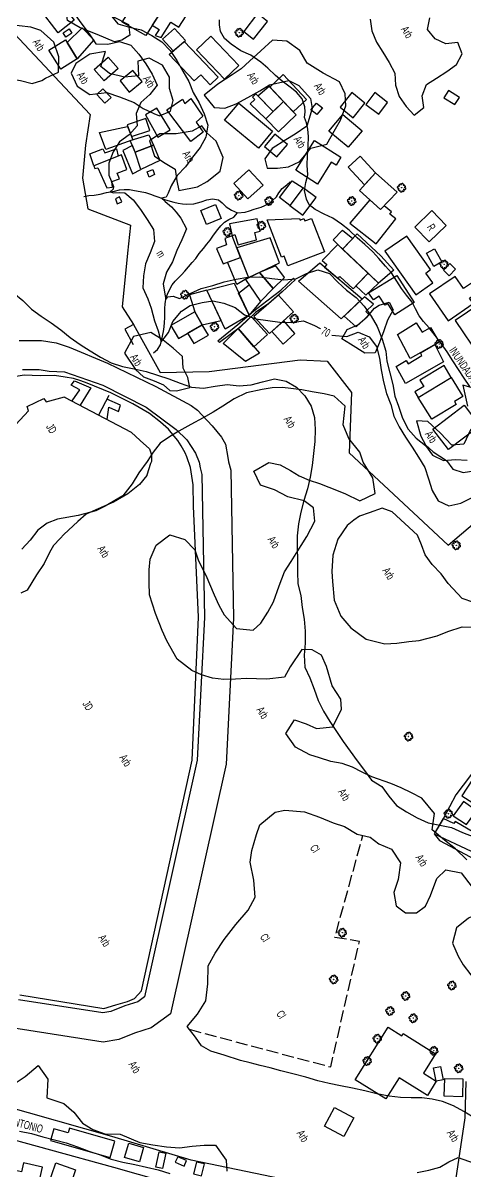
# Model space of a CAD drawing. Header units: millimetres. Extents: x 438774 to 440085, y 7202522 to 7203572.
# Drawn here: x 439616.7 to 439727, y 7202898.5 to 7203185.4 of the extents above; entities that cross this region are included whole.
import ezdxf

# ---------------------------------------------------------------- set-up
doc = ezdxf.new("R2010")
doc.units = ezdxf.units.MM
doc.linetypes.add('00', pattern=[10, 0, -10])
doc.linetypes.add('15', pattern=[4, 3, -1])
for name, color, linetype in [('0401', 4, 'Continuous'), ('0421', 104, 'Continuous'), ('0505', 1, 'Continuous'), ('0506', 1, 'Continuous'), ('0611', 30, 'Continuous'), ('0625', 7, 'Continuous'), ('0626', 7, 'Continuous'), ('0707', 7, 'Continuous'), ('0801', 10, 'Continuous'), ('0803', 160, 'Continuous'), ('0869', 7, 'Continuous'), ('0870', 7, 'Continuous'), ('1001', 3, 'Continuous'), ('1002', 3, 'Continuous'), ('1005', 3, 'Continuous'), ('1006', 3, 'Continuous'), ('1007', 3, 'Continuous')]:
    doc.layers.add(name, color=color, linetype=linetype)
doc.styles.add('02', font='swissc.ttf')
doc.styles.get("Standard").update_dxf_attribs({"font": 'Arial.ttf'})
doc.linetypes.add('03', pattern='A,5,0,["I",Standard,S=2,R=0,X=0,Y=-1],0.1', length=5.1)

# ---------------------------------------------------------------- blocks, each defined once
blk = doc.blocks.new('09')
for p, q in [((-0.04, 0.01), (0.04, 0.01)), ((-0.02, 0.03), (0.02, 0.03)), ((0, 0.05), (0, 0.05)), ((-0.04, -0.01), (0.04, -0.01)), ((-0.02, -0.03), (0.02, -0.03))]:
    blk.add_line(p, q)
for points in [[(-0.61, 0.39), (-0.76, 0.34), (-0.88, 0.27), (-0.97, 0.13), (-1, 0), (-0.96, -0.15), (-0.88, -0.26), (-0.83, -0.31), (-0.73, -0.36), (-0.58, -0.38)], [(-0.12, 0.67), (-0.2, 0.77), (-0.32, 0.84), (-0.46, 0.87), (-0.62, 0.83), (-0.74, 0.77), (-0.81, 0.63), (-0.83, 0.49), (-0.83, 0.42), (-0.79, 0.32), (-0.69, 0.22), (-0.62, 0.16)], [(-0.41, 0.6), (-0.39, 0.72), (-0.35, 0.82), (-0.3, 0.88), (-0.18, 0.96), (-0.03, 1), (0.1, 0.96), (0.24, 0.87), (0.31, 0.75), (0.36, 0.62), (0.37, 0.55)], [(0.11, 0.66), (0.19, 0.71), (0.31, 0.78), (0.42, 0.81), (0.49, 0.81), (0.63, 0.78), (0.76, 0.7), (0.82, 0.58), (0.84, 0.41), (0.81, 0.28), (0.75, 0.16), (0.69, 0.06)], [(0.67, -0.42), (0.8, -0.38), (0.91, -0.29), (0.99, -0.14), (1.01, -0.01), (0.95, 0.14), (0.86, 0.24), (0.8, 0.29), (0.7, 0.32), (0.56, 0.34)], [(-0.14, -0.69), (-0.19, -0.75), (-0.3, -0.83), (-0.4, -0.87), (-0.48, -0.87), (-0.61, -0.83), (-0.74, -0.75), (-0.8, -0.63), (-0.83, -0.47), (-0.79, -0.33), (-0.7, -0.18), (-0.64, -0.12)], [(-0.38, -0.63), (-0.34, -0.76), (-0.26, -0.88), (-0.13, -0.97), (0.01, -1.01), (0.15, -0.97), (0.27, -0.88), (0.32, -0.83), (0.36, -0.73), (0.38, -0.57)], [(0.15, -0.7), (0.32, -0.83), (0.46, -0.87), (0.62, -0.85), (0.74, -0.79), (0.83, -0.66), (0.86, -0.52), (0.86, -0.45), (0.83, -0.34), (0.74, -0.24), (0.67, -0.18)]]:
    blk.add_lwpolyline(points)
blk.add_lwpolyline([(0, -0.05), (-0.05, 0), (0, 0.05), (0.05, 0)], close=True)

msp = doc.modelspace()

# ---------------------------------------------------------------- linework, layer by layer
at = {"layer": '0401', "linetype": 'Continuous', "flags": 128}
for points in [[(439631.89, 7203141.99), (439633.12, 7203142.29), (439634.43, 7203142.37), (439635.95, 7203142.6), (439637.51, 7203142.98), (439638.5, 7203143.18), (439639.55, 7203143.38), (439640.79, 7203143.65), (439641.98, 7203143.8), (439643.25, 7203143.76), (439644.55, 7203143.51), (439645.92, 7203143.23), (439647.29, 7203143.01), (439648.5, 7203142.59), (439649.6, 7203142.16), (439650.58, 7203141.85), (439652.29, 7203141.15), (439654.33, 7203140.58), (439655.45, 7203140.34), (439656.47, 7203140.2), (439657.49, 7203140.12), (439659.35, 7203140.18), (439661.13, 7203140.68), (439662.59, 7203141.2), (439664.01, 7203141.42), (439665.52, 7203141.15), (439666.38, 7203140.47), (439667.38, 7203139.42), (439668.71, 7203138.59), (439670.24, 7203137.96), (439672.14, 7203138.08), (439673.26, 7203138.47), (439674.35, 7203138.81), (439676.17, 7203139.34), (439678.01, 7203140.18), (439678.91, 7203140.9), (439679.96, 7203141.97), (439680.53, 7203142.91), (439681.42, 7203144.02), (439682.51, 7203144.93), (439683.36, 7203145.69)], [(439649.29, 7203102.93), (439650.24, 7203103.75), (439651.01, 7203104.97), (439651.36, 7203106.34), (439651.77, 7203108.32), (439651.96, 7203109.43), (439652.02, 7203110.55), (439652.09, 7203111.68), (439652.09, 7203112.91), (439652.07, 7203114.05), (439652.16, 7203115.16), (439652.45, 7203116.89), (439653.06, 7203118.35), (439653.94, 7203119.97), (439654.69, 7203120.85), (439655.47, 7203121.72), (439656.23, 7203122.47), (439657.08, 7203123.36), (439657.96, 7203124.44), (439658.94, 7203125.51), (439659.84, 7203126.54), (439660.66, 7203127.74), (439661.73, 7203129.06), (439662.58, 7203130.13), (439663.42, 7203131.13), (439664.27, 7203132.38), (439665.29, 7203133.73), (439666.04, 7203134.69), (439666.99, 7203135.57), (439668.07, 7203136.29), (439669.3, 7203136.89), (439670.24, 7203137.96)]]:
    msp.add_lwpolyline(points, dxfattribs=at)
at = {"layer": '0421', "linetype": 'Continuous', "flags": 128}
msp.add_lwpolyline([(439728.22, 7203094.5), (439726.85, 7203096.6), (439725.4, 7203098.77), (439723.97, 7203100.98), (439722.57, 7203103.18), (439721.07, 7203105.3), (439719.59, 7203107.28), (439718.08, 7203109.17), (439716.66, 7203110.77), (439715.56, 7203112.21), (439714.65, 7203113.96), (439713.84, 7203115.58), (439712.44, 7203117.33), (439711.17, 7203119.06), (439710.04, 7203120.87), (439708.64, 7203122.9), (439707.2, 7203124.63), (439705.53, 7203126.53), (439703.98, 7203128.21), (439701.98, 7203129.99), (439700.09, 7203131.67), (439698.1, 7203133.63), (439696.2, 7203135.13), (439694.06, 7203136.62), (439691.83, 7203137.6), (439689.64, 7203138.74), (439688.11, 7203139.92), (439687.44, 7203141.34), (439686.99, 7203143.49), (439687.3, 7203145.51), (439687.79, 7203147.39), (439687.6, 7203149.82), (439687.71, 7203152.16), (439687.87, 7203154.54), (439687.97, 7203156.97), (439687.78, 7203158.83), (439687.46, 7203160.39), (439686.99, 7203161.76), (439687.12, 7203163.16), (439687.03, 7203164.43), (439686.34, 7203166.39), (439685, 7203168.04), (439683.37, 7203169.3), (439681.36, 7203170.82), (439679.75, 7203172.24), (439677.83, 7203174.06), (439676.03, 7203175.55), (439673.55, 7203177.32), (439671.05, 7203178.44), (439668.65, 7203180.05), (439667, 7203181.5), (439666, 7203183.21), (439665.7, 7203184.92), (439665.77, 7203186.18)], dxfattribs=at)
at = {"layer": '0505', "linetype": 'Continuous', "flags": 128}
for points, elevation in [([(439629.65, 7203187.5), (439631.39, 7203185.06), (439633.17, 7203182.65), (439634.86, 7203180.16), (439637.85, 7203180.1), (439640.78, 7203180.76), (439643.64, 7203179.85), (439645.6, 7203177.58), (439647.32, 7203175.12), (439648.95, 7203172.61), (439650.17, 7203169.87), (439648.36, 7203167.48), (439646.13, 7203165.46), (439644.95, 7203162.71), (439645.17, 7203159.71), (439643.2, 7203157.45), (439640.79, 7203155.67), (439639.17, 7203153.14), (439638.15, 7203150.33), (439638.14, 7203147.32), (439639.29, 7203144.55), (439639.16, 7203143.86), (439638.46, 7203143.14), (439639.34, 7203142.97), (439640.8, 7203142.99), (439642.1, 7203142.89), (439644.21, 7203141.2), (439645.98, 7203138.77), (439647.65, 7203136.29), (439649.22, 7203133.73), (439649.49, 7203130.74), (439648.42, 7203127.95), (439647.26, 7203125.18), (439646.8, 7203122.21), (439646.61, 7203119.21), (439647.81, 7203116.47), (439648.68, 7203114.15), (439649.51, 7203110.92), (439650.41, 7203108.48), (439650.83, 7203106.9), (439651.16, 7203105.67), (439651.94, 7203106.63), (439652.97, 7203108.01), (439654.12, 7203110.78), (439656.23, 7203113.36), (439658.43, 7203114.81), (439661.4, 7203115.52), (439664.11, 7203115.96), (439666.82, 7203115.34), (439669.62, 7203114.26), (439672.01, 7203112.44), (439674.83, 7203111.42), (439677.79, 7203111), (439680.77, 7203110.59), (439683.77, 7203110.51), (439686.73, 7203110.98), (439689.47, 7203109.75), (439690.86, 7203109.01)], 70), ([(439638.41, 7203187.46), (439640.39, 7203185.19), (439643.25, 7203184.3), (439646.17, 7203183.64), (439648.85, 7203182.27), (439651.36, 7203180.64), (439653.43, 7203178.47), (439655.09, 7203175.97), (439656.59, 7203173.37), (439658.1, 7203170.77), (439659.14, 7203167.96), (439660.65, 7203165.38), (439661.93, 7203162.66), (439662.85, 7203159.8), (439662.3, 7203156.85), (439660.87, 7203154.22), (439659.01, 7203151.87), (439657.28, 7203149.41), (439655.19, 7203147.27), (439653.71, 7203144.66), (439652.93, 7203142.86), (439652.46, 7203141.85), (439651.24, 7203141.61), (439652.21, 7203140.74), (439653.78, 7203139.45), (439654.92, 7203138.07), (439656.1, 7203136.6), (439657.51, 7203133.96), (439656.34, 7203131.19), (439655.06, 7203128.48), (439654, 7203125.67), (439652.5, 7203123.07), (439651.67, 7203120.19), (439652, 7203118.14), (439652.35, 7203116.3), (439652.84, 7203116.94), (439654.17, 7203117.11), (439655.73, 7203116.49), (439658.43, 7203117.79), (439661.17, 7203119.02), (439664.07, 7203119.79), (439666.94, 7203120.67), (439669.86, 7203121.33), (439672.82, 7203121.82), (439675.82, 7203121.9), (439678.79, 7203121.49), (439681.78, 7203121.17), (439684.77, 7203121.43), (439687.43, 7203122.81), (439690.31, 7203123.68), (439693.17, 7203122.78), (439695.26, 7203120.62), (439697.45, 7203118.58), (439699.88, 7203116.81), (439701.87, 7203114.57), (439703.6, 7203112.12), (439705.11, 7203109.53), (439706.36, 7203106.38), (439707.25, 7203103.39), (439707.51, 7203100.88), (439708.26, 7203097.98), (439709.03, 7203095.07), (439709.52, 7203092.11), (439710.4, 7203089.65), (439711.41, 7203086.6), (439712.82, 7203083.9), (439714.82, 7203081.67), (439717.14, 7203079.76), (439718.94, 7203077.36), (439721.62, 7203076.02), (439724.61, 7203076.31), (439727.6, 7203076.11)], 65), ([(439614.38, 7203117.9), (439616.68, 7203115.99), (439618.81, 7203113.87), (439621.22, 7203112.08), (439623.72, 7203110.43), (439626.14, 7203108.66), (439628.48, 7203106.77), (439630.92, 7203105.02), (439633.46, 7203103.43), (439636.03, 7203101.88), (439638.67, 7203100.47), (439641.51, 7203099.52), (439644.46, 7203098.97), (439647.39, 7203098.32), (439650.23, 7203097.33), (439653.11, 7203096.48), (439655.9, 7203095.4), (439658.73, 7203094.4), (439661.72, 7203094.09), (439664.68, 7203094.61), (439667.64, 7203095.01), (439670.63, 7203094.74), (439673.62, 7203094.95), (439676.51, 7203095.74), (439679.43, 7203096.48), (439682.35, 7203095.83), (439685, 7203094.41), (439687.01, 7203092.19), (439688.63, 7203089.66), (439689.43, 7203086.76), (439689.64, 7203083.77), (439689.52, 7203080.77), (439689.24, 7203077.79), (439688.86, 7203074.81), (439688.4, 7203071.85), (439687.71, 7203068.93), (439686.83, 7203066.06), (439686.07, 7203063.16), (439685.5, 7203060.21), (439685.14, 7203057.24), (439685.1, 7203054.23), (439685.21, 7203051.24), (439685.22, 7203048.24), (439685.29, 7203045.24), (439686.03, 7203042.33), (439686.39, 7203039.36), (439686.91, 7203036.4), (439687.13, 7203033.41), (439687.11, 7203030.41), (439686.87, 7203027.41), (439687, 7203024.42), (439688.31, 7203021.72), (439689.39, 7203018.92), (439690.39, 7203016.09), (439691.72, 7203013.4), (439693.31, 7203010.85), (439694.92, 7203008.32), (439696.63, 7203005.86), (439698.35, 7203003.4), (439700.1, 7203000.97), (439701.9, 7202998.57), (439703.7, 7202996.17), (439706.28, 7202994.63), (439708.02, 7202992.18), (439709.94, 7202989.88), (439712.45, 7202988.24), (439715.05, 7202986.74), (439717.8, 7202985.55), (439720.74, 7202984.9), (439723.68, 7202984.36), (439726.39, 7202983.08), (439729.21, 7202982.05)], 75), ([(439693.79, 7203107.35), (439697.53, 7203107), (439700.34, 7203108.08), (439703.11, 7203106.95), (439704.93, 7203104.56), (439705.65, 7203101.65), (439706.07, 7203098.68), (439706.67, 7203095.74), (439707.4, 7203092.83), (439708.55, 7203090.05), (439709.23, 7203087.13), (439710.61, 7203084.47), (439712.2, 7203081.92), (439713.81, 7203079.39), (439715.41, 7203076.85), (439717.02, 7203074.32), (439717.93, 7203071.46), (439718.82, 7203068.59), (439720.3, 7203065.99), (439723.02, 7203064.72), (439725.95, 7203065.36), (439728.64, 7203066.69)], 70), ([(439615.81, 7202908.44), (439618.77, 7202907.91), (439621.66, 7202907.1), (439624.56, 7202906.34), (439627.45, 7202905.55), (439630.29, 7202904.59), (439633.09, 7202903.51), (439635.95, 7202902.58), (439638.73, 7202901.48), (439641.63, 7202900.71), (439644.58, 7202900.13), (439647.5, 7202899.45), (439650.43, 7202898.79), (439653.3, 7202897.92)], 80)]:
    msp.add_lwpolyline(points, dxfattribs=dict(at, elevation=elevation))
at = {"layer": '0505', "linetype": '00', "elevation": 70, "flags": 128}
msp.add_lwpolyline([(439690.86, 7203109.01), (439693.79, 7203107.35)], dxfattribs=at)
at = {"layer": '0611', "linetype": 'Continuous', "flags": 128}
for points in [[(439615.73, 7203106), (439621.29, 7203106.05), (439624.94, 7203105.42), (439628.21, 7203104.4), (439637.8, 7203100.36), (439649.86, 7203094.57), (439658.63, 7203089.8), (439660.24, 7203088.64), (439663.93, 7203084.69), (439666.27, 7203081.89), (439667.2, 7203080.15), (439667.79, 7203076.83), (439667.95, 7203075.74), (439668.57, 7203073.64), (439669.24, 7203036.69), (439667.39, 7203000.16), (439653.48, 7202937.8), (439648.66, 7202934.27), (439644.55, 7202932.94), (439640.59, 7202931.37), (439636.69, 7202930.72), (439613.86, 7202934.29)], [(439616.52, 7203098.8), (439620.7, 7203098.82), (439623.23, 7203098.38), (439627.06, 7203098.17), (439636.6, 7203094.84), (439647.46, 7203089.4), (439654.88, 7203083.77), (439657.6, 7203081.19), (439659.78, 7203077.9), (439660.66, 7203075.63), (439660.88, 7203074.18), (439661.35, 7203072.55), (439662.01, 7203036.8), (439660.2, 7203001.14), (439647.01, 7202942.03), (439645.32, 7202940.78), (439642.1, 7202939.75), (439638.64, 7202938.38), (439636.65, 7202938.05), (439615.6, 7202941.33)]]:
    msp.add_lwpolyline(points, dxfattribs=at)
at = {"layer": '0625', "linetype": '03', "flags": 128}
msp.add_lwpolyline([(439209.33, 7203104.61), (439244.6, 7203064.5), (439262.55, 7203049.51), (439290.94, 7203026.54), (439320.26, 7203007.07), (439327.29, 7203002.3), (439343.24, 7202993.49), (439363.46, 7202983.39), (439382.68, 7202974.52), (439397.6, 7202968.66), (439411.15, 7202963.67), (439449.24, 7202952.46), (439500.84, 7202937.98), (439533.15, 7202928.94), (439539.46, 7202927.2), (439576.31, 7202916.84), (439639.25, 7202899.46), (439657.14, 7202894.4), (439675.37, 7202889.33), (439688.8, 7202885.66), (439732.31, 7202872.62), (439744.41, 7202868.11), (439757.56, 7202862.65), (439769.99, 7202856.5), (439772.63, 7202855.3)], dxfattribs=at)
at = {"layer": '0707', "linetype": 'Continuous', "flags": 128}
for points in [[(439589.17, 7203209.75), (439633.42, 7203162.54), (439632.25, 7203154.84), (439631.52, 7203146.59), (439632.89, 7203138.94), (439643.55, 7203134.82), (439642.78, 7203127.87), (439641.42, 7203114.48), (439644.26, 7203110.07), (439650.93, 7203098.03), (439663.12, 7203098.31), (439685.91, 7203101.22), (439692.61, 7203100.85), (439698.68, 7203093.03), (439698.1, 7203077.94), (439722.8, 7203054.93), (439731.18, 7203062)], [(439644.26, 7203110.07), (439642.11, 7203108.83), (439644.22, 7203105.03)], [(439628.94, 7203090.93), (439630.9, 7203093.73), (439628.72, 7203094.88), (439629.53, 7203095.94), (439633.6, 7203094.22), (439630.94, 7203089.87)], [(439614.92, 7203085.05), (439618.02, 7203088.49), (439617.73, 7203089.52), (439621.91, 7203091.55), (439622.46, 7203090.68), (439627.07, 7203091.93), (439627.08, 7203091.91), (439627.08, 7203091.91), (439643.65, 7203083.12), (439645.92, 7203081.05), (439648.27, 7203078.95), (439648.74, 7203077.5), (439648.75, 7203075.77), (439648.54, 7203075.27), (439647.59, 7203072.35), (439647.58, 7203072.34), (439645.77, 7203070.08), (439642.83, 7203067.71), (439639.25, 7203065.67), (439634.89, 7203063.74), (439632.48, 7203062.6), (439630.4, 7203060.78), (439626.85, 7203057.58), (439625.99, 7203056.6), (439624.28, 7203054.78), (439623.31, 7203053.1), (439621.96, 7203050.29), (439620.03, 7203047.5), (439617.69, 7203043.68), (439616.16, 7203042.86)], [(439638.1, 7203092.29), (439635.57, 7203087.41)], [(439637.72, 7203086.26), (439638.15, 7203089.35), (439640.53, 7203088.29), (439641.04, 7203089.9), (439637.61, 7203091.36)], [(439734.39, 7203005.23), (439724.77, 7202992.51), (439721.55, 7202986.55), (439719.36, 7202982.76), (439720.65, 7202981.1), (439743.65, 7202968.89)], [(439727.23, 7202920.88), (439726.94, 7202911.79), (439724.66, 7202896.2)], [(439715.23, 7202889.51), (439658.7, 7202901.2), (439638.85, 7202907.15), (439611.3, 7202914.99)]]:
    msp.add_lwpolyline(points, dxfattribs=at)
msp.add_lwpolyline([(439670.43, 7203109.03), (439675.7, 7203102.88), (439672.22, 7203100.79), (439666.66, 7203105.28), (439670.43, 7203109.03)], close=True, dxfattribs=at)
at = {"layer": '0801', "linetype": 'Continuous', "flags": 128}
for points in [[(439652.85, 7203190.88), (439647.36, 7203182.28), (439641.47, 7203185.6), (439647.08, 7203194.57), (439652.85, 7203190.88)], [(439625.43, 7203182.94), (439620.75, 7203189.05), (439624.76, 7203192.13), (439629.45, 7203186.03), (439625.43, 7203182.94)], [(439651.16, 7203181.71), (439653.62, 7203185.59), (439655.6, 7203184.33), (439657.39, 7203187.15), (439656.71, 7203187.57), (439657.1, 7203188.18), (439652.85, 7203190.88), (439648.96, 7203184.79), (439650.64, 7203183.73), (439649.69, 7203182.24), (439651.16, 7203181.71)], [(439675.25, 7203187.7), (439671.79, 7203183.28), (439674.24, 7203181.36), (439677.7, 7203185.78), (439675.25, 7203187.7)], [(439628.89, 7203182.82), (439627.35, 7203181.85), (439626.67, 7203182.94), (439628.21, 7203183.91), (439628.89, 7203182.82)], [(439634.35, 7203181.19), (439630.24, 7203176.43), (439627.67, 7203180.51), (439631.42, 7203184.19), (439634.35, 7203181.19)], [(439651.5, 7203181.31), (439654.16, 7203178.37), (439657.23, 7203180.99), (439654.49, 7203184.01), (439651.5, 7203181.31)], [(439627.26, 7203181.16), (439630.24, 7203176.43), (439626.14, 7203173.86), (439623.16, 7203178.59), (439627.26, 7203181.16)], [(439656.9, 7203180.7), (439665.38, 7203171.79), (439663.42, 7203169.91), (439661.04, 7203172.41), (439659.44, 7203170.89), (439653.15, 7203177.5), (439656.9, 7203180.7)], [(439659.98, 7203178.67), (439666.99, 7203171.31), (439670.6, 7203174.74), (439663.59, 7203182.11), (439659.98, 7203178.67)], [(439640.45, 7203173.97), (439636.94, 7203170.88), (439634.44, 7203173.72), (439637.95, 7203176.82), (439640.45, 7203173.97)], [(439644.14, 7203173.52), (439640.91, 7203170.89), (439643.22, 7203168.07), (439646.44, 7203170.71), (439644.14, 7203173.52)], [(439678.32, 7203169.37), (439684.11, 7203163.18), (439687.44, 7203166.29), (439681.64, 7203172.46), (439678.32, 7203169.37)], [(439637.12, 7203165.32), (439638.68, 7203166.76), (439636.65, 7203168.93), (439635.1, 7203167.47), (439637.12, 7203165.32)], [(439678.1, 7203169.61), (439681.73, 7203165.73), (439679.15, 7203163.23), (439675.34, 7203167.14), (439678.1, 7203169.61)], [(439702.05, 7203165.37), (439698.75, 7203167.99), (439695.83, 7203164.32), (439699.14, 7203161.7), (439702.05, 7203165.37)], [(439702.28, 7203165.02), (439705.5, 7203162.59), (439707.71, 7203165.53), (439704.49, 7203167.96), (439702.28, 7203165.02)], [(439658.56, 7203155.79), (439652.61, 7203163.66), (439656.47, 7203166.37), (439657.1, 7203165.23), (439658.57, 7203166.48), (439661.61, 7203162.12), (439659.94, 7203160.59), (439661.66, 7203158.05), (439658.56, 7203155.79)], [(439670.53, 7203165.33), (439678.99, 7203158.35), (439675.48, 7203154.09), (439667.02, 7203161.06), (439670.53, 7203165.33)], [(439677.3, 7203161.43), (439679.15, 7203163.23), (439674.84, 7203167.65), (439673.98, 7203166.82), (439674.53, 7203166.27), (439673.37, 7203165.13), (439677.3, 7203161.43)], [(439684.86, 7203162.42), (439681.73, 7203165.73), (439677.3, 7203161.43), (439680.48, 7203158.16), (439684.86, 7203162.42)], [(439691.41, 7203164.18), (439690.02, 7203162.47), (439688.57, 7203163.64), (439689.96, 7203165.35), (439691.41, 7203164.18)], [(439647.26, 7203162.39), (439650.31, 7203156.85), (439653.45, 7203158.71), (439650.06, 7203164.08), (439647.26, 7203162.39)], [(439696.52, 7203162.49), (439701.35, 7203158.43), (439697.89, 7203154.31), (439693.05, 7203158.36), (439696.52, 7203162.49)], [(439642.81, 7203159.52), (439644.07, 7203156.19), (439637.38, 7203153.73), (439635.79, 7203158), (439642.81, 7203159.52)], [(439643.76, 7203157.01), (439648.33, 7203158.54), (439647.35, 7203161.5), (439642.65, 7203159.93), (439643.76, 7203157.01)], [(439643.42, 7203155.99), (439648.13, 7203157.41), (439649.25, 7203154.85), (439644.7, 7203153.12), (439643.42, 7203155.99)], [(439679.54, 7203157.56), (439676.97, 7203154.53), (439680.08, 7203151.89), (439682.68, 7203154.97), (439679.54, 7203157.56)], [(439640.44, 7203152.09), (439634.35, 7203149.66), (439633.33, 7203152.67), (439636.64, 7203153.89), (439637.1, 7203152.91), (439640, 7203153.92), (439640.44, 7203152.09)], [(439646.07, 7203148.78), (439644.7, 7203153.12), (439643.98, 7203154.73), (439641.59, 7203153.52), (439643.98, 7203147.69), (439646.07, 7203148.78)], [(439644.7, 7203153.12), (439649.25, 7203154.85), (439650.81, 7203151), (439646.07, 7203148.78), (439644.7, 7203153.12)], [(439684.76, 7203148.57), (439689.42, 7203155.99), (439696.05, 7203151.84), (439694.82, 7203149.88), (439693.63, 7203150.62), (439690.17, 7203145.1), (439684.76, 7203148.57)], [(439641.26, 7203152.41), (439634.35, 7203149.66), (439634.65, 7203149.04), (439635.34, 7203149.17), (439637.58, 7203144.2), (439639.01, 7203144.38), (439638.87, 7203145.73), (439640.74, 7203146.43), (439640.23, 7203147.81), (439642.63, 7203148.72), (439641.26, 7203152.41)], [(439704.69, 7203147.96), (439700.87, 7203152.09), (439697.88, 7203149.31), (439701.95, 7203144.96), (439704.69, 7203147.96)], [(439649.1, 7203148.8), (439649.53, 7203147.49), (439648.19, 7203146.88), (439647.68, 7203148.2), (439649.1, 7203148.8)], [(439676.62, 7203144.86), (439672.85, 7203141.44), (439669.35, 7203145.29), (439673.1, 7203148.71), (439676.62, 7203144.86)], [(439704.69, 7203147.96), (439710.05, 7203143.1), (439705.97, 7203138.73), (439700.66, 7203143.55), (439704.69, 7203147.96)], [(439686.63, 7203144.19), (439683.3, 7203139.79), (439686.56, 7203137.33), (439689.89, 7203141.73), (439686.63, 7203144.19)], [(439639.75, 7203141.41), (439640.21, 7203140.2), (439641.37, 7203140.72), (439640.81, 7203141.89), (439639.75, 7203141.41)], [(439664.71, 7203140.01), (439666.12, 7203136.51), (439662.48, 7203135.03), (439661.06, 7203138.55), (439664.71, 7203140.01)], [(439698.25, 7203135.35), (439704.88, 7203130.17), (439709.76, 7203136.44), (439708.26, 7203137.62), (439708.71, 7203138.2), (439706.83, 7203139.66), (439705.97, 7203138.73), (439703.24, 7203141.21), (439698.25, 7203135.35)], [(439670.4, 7203129.93), (439674.96, 7203131.2), (439674.57, 7203133.04), (439675.93, 7203133.37), (439675.14, 7203136.46), (439668.2, 7203135.16), (439668.92, 7203132.21), (439669.59, 7203132.54), (439670.4, 7203129.93)], [(439688.73, 7203136.49), (439691.91, 7203128.15), (439682.77, 7203124.66), (439681.84, 7203127.07), (439681.19, 7203126.82), (439677.62, 7203136.18), (439685.7, 7203136.55), (439685.86, 7203136.14), (439686.83, 7203136.52), (439687.07, 7203135.92), (439688.73, 7203136.49)], [(439718.11, 7203130.67), (439722.34, 7203134.79), (439718.72, 7203138.5), (439714.49, 7203134.39), (439718.11, 7203130.67)], [(439699.02, 7203131.53), (439696.48, 7203128.86), (439694.09, 7203131.17), (439696.41, 7203133.62), (439699.02, 7203131.53)], [(439671.01, 7203126.77), (439668.92, 7203132.21), (439667.03, 7203131.5), (439667.5, 7203129.95), (439664.96, 7203129.05), (439666.66, 7203125.21), (439671.01, 7203126.77)], [(439670.05, 7203129.2), (439672.97, 7203121.74), (439680.71, 7203125.43), (439678.38, 7203131.7), (439670.05, 7203129.2)], [(439705.46, 7203120.37), (439696.48, 7203128.86), (439700.13, 7203132.71), (439705.98, 7203127.16), (439709.22, 7203123.64), (439705.46, 7203120.37)], [(439707.04, 7203128.33), (439714.79, 7203117.43), (439718.97, 7203120.4), (439717.21, 7203122.88), (439718.43, 7203123.75), (439712.51, 7203132.09), (439707.04, 7203128.33)], [(439702.86, 7203122.84), (439695.31, 7203130), (439691.35, 7203126.06), (439692.54, 7203125), (439691.95, 7203124.38), (439695.34, 7203121.53), (439695.81, 7203122.03), (439699.08, 7203118.94), (439702.86, 7203122.84)], [(439670.05, 7203120.05), (439667.73, 7203125.59), (439671.01, 7203126.77), (439672.97, 7203121.74), (439670.05, 7203120.05)], [(439690.75, 7203125.4), (439701.36, 7203116.43), (439696.14, 7203111.45), (439685.5, 7203120.85), (439690.75, 7203125.4)], [(439723.09, 7203122.19), (439724.67, 7203123.85), (439723.2, 7203125.25), (439721.62, 7203123.6), (439723.09, 7203122.19)], [(439679.15, 7203119.03), (439675.74, 7203123.06), (439672.2, 7203121.3), (439675.98, 7203115.77), (439679.15, 7203119.03)], [(439679.81, 7203124.66), (439675.74, 7203123.06), (439679.15, 7203119.03), (439681.94, 7203121.78), (439679.81, 7203124.66)], [(439699.79, 7203119.67), (439702.86, 7203122.84), (439705.46, 7203120.37), (439702.29, 7203117.33), (439699.79, 7203119.67)], [(439702.94, 7203117.96), (439710.02, 7203122.28), (439714.31, 7203115.49), (439709.53, 7203112.47), (439707.76, 7203115.26), (439707.07, 7203114.82), (439706.98, 7203114.96), (439705.61, 7203117.12), (439704.2, 7203116.19), (439702.94, 7203117.96)], [(439718.2, 7203117.71), (439722.78, 7203110.95), (439729.1, 7203115.24), (439728.18, 7203116.61), (439730.22, 7203117.99), (439728.64, 7203120.33), (439726.66, 7203118.99), (439724.59, 7203122.05), (439718.2, 7203117.71)], [(439667.14, 7203108.9), (439662.59, 7203118.62), (439669.36, 7203120.32), (439673.12, 7203112.39), (439667.14, 7203108.9)], [(439673.14, 7203119.93), (439675.98, 7203115.77), (439673.12, 7203112.39), (439670.51, 7203117.87), (439673.14, 7203119.93)], [(439666.14, 7203111.03), (439662.59, 7203118.62), (439658.22, 7203117.47), (439659.59, 7203113.21), (439661.45, 7203109.91), (439666.14, 7203111.03)], [(439678.18, 7203107.75), (439684.25, 7203113.16), (439680.47, 7203117.38), (439674.28, 7203112.06), (439678.18, 7203107.75)], [(439701.94, 7203116.98), (439696.83, 7203112.11), (439699.89, 7203109.42), (439703.14, 7203112.45), (439702.26, 7203113.26), (439704.16, 7203115.15), (439701.94, 7203116.98)], [(439724.59, 7203111.07), (439730.66, 7203102.04), (439734.62, 7203104.72), (439733.67, 7203106.12), (439735.87, 7203107.6), (439730.73, 7203115.21), (439724.59, 7203111.07)], [(439655.49, 7203106.53), (439661.45, 7203109.91), (439659.59, 7203113.21), (439653.62, 7203109.82), (439655.49, 7203106.53)], [(439673.68, 7203112.06), (439677.74, 7203107.57), (439674.34, 7203104.47), (439670.43, 7203109.03), (439673.68, 7203112.06)], [(439681.76, 7203110.94), (439678.78, 7203108.29), (439681.6, 7203105.15), (439684.58, 7203107.8), (439681.76, 7203110.94)], [(439720.56, 7203105.64), (439713.37, 7203101.51), (439710.2, 7203107.57), (439714.87, 7203110.45), (439716.33, 7203108.12), (439718.43, 7203109.27), (439720.56, 7203105.64)], [(439661.45, 7203109.91), (439657.78, 7203107.83), (439659.29, 7203105.26), (439662.97, 7203107.35), (439661.45, 7203109.91)], [(439721.69, 7203100.74), (439712.21, 7203095.27), (439709.81, 7203099.51), (439712.33, 7203101.01), (439712.86, 7203100.2), (439716.26, 7203102.26), (439715.9, 7203102.96), (439719.49, 7203105.02), (439721.69, 7203100.74)], [(439715.34, 7203091.81), (439723.61, 7203096.8), (439721.81, 7203099.8), (439715.74, 7203096.15), (439716.71, 7203094.53), (439714.52, 7203093.18), (439715.34, 7203091.81)], [(439715.34, 7203091.81), (439723.61, 7203096.8), (439726.47, 7203092.04), (439724.37, 7203090.78), (439724.81, 7203090.04), (439718.74, 7203086.39), (439715.34, 7203091.81)], [(439718.98, 7203083.91), (439726.81, 7203089.84), (439730.72, 7203084.71), (439722.88, 7203078.76), (439718.98, 7203083.91)], [(439728.91, 7202996.34), (439726.2, 7202992.29), (439729.01, 7202990.51), (439731.59, 7202994.6), (439728.91, 7202996.34)], [(439724.09, 7202987.25), (439727.41, 7202985.08), (439729.87, 7202988.55), (439726.64, 7202990.82), (439724.09, 7202987.25)], [(439719.36, 7202982.76), (439728.54, 7202978.44), (439730.68, 7202982.25), (439724.53, 7202985.82), (439724.27, 7202985.32), (439721.58, 7202986.6), (439719.36, 7202982.76)], [(439699.61, 7202921.3), (439707.87, 7202934.46), (439711.28, 7202932.31), (439711.62, 7202932.85), (439719.67, 7202927.8), (439716.64, 7202922.97), (439719.86, 7202920.95), (439717.65, 7202917.41), (439710.57, 7202921.84), (439707.23, 7202916.53), (439699.61, 7202921.3)], [(439719.86, 7202920.95), (439719.19, 7202924.3), (439720.92, 7202924.64), (439721.59, 7202921.29), (439719.86, 7202920.95)], [(439694.44, 7202914.38), (439699.28, 7202911.77), (439696.79, 7202907.14), (439691.95, 7202909.75), (439694.44, 7202914.38)], [(439623.58, 7202906.16), (439638.42, 7202901.88), (439639.59, 7202905.94), (439628.32, 7202909.2), (439627.99, 7202908.02), (439624.42, 7202909.05), (439623.58, 7202906.16)], [(439645.73, 7202900.81), (439642.05, 7202901.9), (439643.1, 7202905.48), (439646.79, 7202904.39), (439645.73, 7202900.81)], [(439649.88, 7202899.48), (439650.69, 7202903.33), (439652.32, 7202902.98), (439651.5, 7202899.14), (439649.88, 7202899.48)], [(439657.52, 7202901.11), (439655.33, 7202902.09), (439654.71, 7202900.73), (439656.9, 7202899.74), (439657.52, 7202901.11)], [(439621.52, 7202899.48), (439616.78, 7202900.54), (439616.28, 7202898.34), (439614.06, 7202898.83), (439613.07, 7202894.47), (439620.05, 7202892.9), (439621.52, 7202899.48)], [(439624.86, 7202900.54), (439629.83, 7202898.84), (439627.71, 7202892.58), (439622.73, 7202894.26), (439624.86, 7202900.54)], [(439661.23, 7202897.31), (439661.96, 7202900.28), (439660, 7202900.76), (439659.27, 7202897.79), (439661.23, 7202897.31)]]:
    msp.add_lwpolyline(points, close=True, dxfattribs=at)
at = {"layer": '0803', "linetype": 'Continuous', "flags": 128}
for points in [[(439721.78, 7203166.66), (439724.52, 7203164.97), (439725.64, 7203166.78), (439722.88, 7203168.46), (439721.78, 7203166.66)], [(439686.63, 7203144.19), (439683.3, 7203139.79), (439680.72, 7203141.75), (439683.89, 7203145.93), (439686.63, 7203144.19)], [(439719.27, 7203124.54), (439717.41, 7203127.84), (439719.41, 7203128.96), (439721.26, 7203125.66), (439719.27, 7203124.54)], [(439684.21, 7203121.61), (439684.6, 7203121.19), (439681.41, 7203118.18), (439678.08, 7203115.31), (439674.7, 7203113.01), (439670.87, 7203109.4), (439665.71, 7203105.5), (439665.36, 7203105.94), (439670.35, 7203110.02), (439674.34, 7203113.45), (439677.58, 7203115.93), (439681.04, 7203118.62), (439684.21, 7203121.61)], [(439726.52, 7202921.51), (439726.36, 7202917.07), (439721.84, 7202917.23), (439722, 7202921.67), (439726.52, 7202921.51)]]:
    msp.add_lwpolyline(points, close=True, dxfattribs=at)
at = {"layer": '0869', "linetype": 'Continuous', "flags": 128}
msp.add_lwpolyline([(439615.91, 7202942.55), (439636.9, 7202939.16), (439639.88, 7202940.02), (439642.75, 7202940.86), (439644.48, 7202941.65), (439646.25, 7202943.55), (439658.9, 7203001.21), (439660.47, 7203036.87), (439659.27, 7203064.61), (439659.18, 7203070), (439658.52, 7203074.31), (439657.6, 7203076.94), (439657.17, 7203077.96), (439656.14, 7203079.71), (439655.33, 7203081.02), (439654.41, 7203082.16), (439652.99, 7203083.85), (439651.04, 7203085.64), (439648.29, 7203087.77), (439644.1, 7203090.24), (439638.59, 7203092.95), (439632.72, 7203095.33), (439631.09, 7203095.93), (439629.31, 7203096.54), (439627.19, 7203096.89), (439624.56, 7203097.3), (439621, 7203097.18), (439616.97, 7203097.35), (439611.55, 7203096.49)], dxfattribs=at)
at = {"layer": '1001', "linetype": '15', "flags": 128}
msp.add_lwpolyline([(439658.18, 7202933.92), (439693.49, 7202924.53), (439700.67, 7202955.87), (439694.55, 7202956.9), (439701.53, 7202982.35)], dxfattribs=at)
at = {"layer": '1005'}
for points in [[(439639.56, 7203180.64), (439635.16, 7203182.49), (439630.96, 7203184.13), (439627.8, 7203185.95), (439627.24, 7203190.11), (439629.07, 7203193), (439632.1, 7203192.44), (439635, 7203191.53), (439636.51, 7203189.28), (439639.25, 7203186.89), (439643.06, 7203184.96), (439643.34, 7203182.35), (439641.34, 7203181.11)], [(439625.56, 7203173.1), (439625.65, 7203176.88), (439624.42, 7203180.56), (439621.14, 7203183.46), (439618.68, 7203184.35), (439615.73, 7203184.64), (439612.55, 7203184.82), (439609.03, 7203184.15), (439605.15, 7203182.62), (439602.25, 7203180.8), (439600.86, 7203178.09), (439600.57, 7203175.46), (439605.12, 7203172.59), (439608.74, 7203171.92), (439612.63, 7203171.57), (439616.03, 7203171), (439618.95, 7203170.25), (439621.41, 7203170.98), (439622.32, 7203171.55)], [(439677.66, 7203149.12), (439680.25, 7203149.1), (439682.93, 7203149.39), (439685.82, 7203150.77), (439688.57, 7203154.1), (439692.51, 7203155.06), (439694.72, 7203158.9), (439695.98, 7203161.1), (439697.24, 7203164.63), (439697.1, 7203167.7), (439695.67, 7203170.65), (439691.58, 7203172.8), (439687.64, 7203175.32), (439685.76, 7203178.46), (439682.58, 7203180.8), (439678.99, 7203181.04), (439676.03, 7203178.42), (439673.25, 7203175.84), (439671.11, 7203173.87), (439668.92, 7203172.42), (439665.28, 7203170.12), (439661.9, 7203167.36), (439664.4, 7203164.27), (439667.08, 7203164.06), (439669.91, 7203165.19), (439672.79, 7203166.77), (439675.78, 7203168.4), (439678.25, 7203169.94), (439683.01, 7203171.01), (439685.54, 7203169.77), (439688.42, 7203166.53), (439688.9, 7203164.04), (439687.55, 7203159.59), (439684.65, 7203157.6), (439682.28, 7203156.16), (439678.85, 7203154.01), (439677.05, 7203151.39)], [(439653.47, 7203163.36), (439654.13, 7203166.02), (439653.29, 7203168.96), (439653.26, 7203171.81), (439651.54, 7203174.8), (439648.21, 7203176.57), (439645.38, 7203175.81), (439645.5, 7203172.13), (439642, 7203171.86), (439638.25, 7203172.73), (439636.09, 7203174.46), (439637.29, 7203178.27), (439633.4, 7203177.58), (439629.91, 7203175.28), (439628.7, 7203172.81), (439630.2, 7203169.62), (439633.38, 7203167.54), (439637.65, 7203168.02), (439640.81, 7203166.95), (439644.4, 7203165.5), (439646.66, 7203164.01), (439649.37, 7203162.77), (439650.75, 7203162.17)], [(439661.34, 7203159.65), (439658.89, 7203158.31), (439654.96, 7203157.66), (439650.86, 7203157.65), (439648.25, 7203155.88), (439649.47, 7203152.07), (439652.19, 7203150.34), (439654.68, 7203148.83), (439655.1, 7203145.94), (439655.61, 7203143.48), (439660.26, 7203144.42), (439662.62, 7203145.74), (439665.93, 7203148.33), (439666.66, 7203151.76), (439664.87, 7203155.81), (439662.68, 7203157.86)], [(439709.08, 7203113.67), (439707.71, 7203111.12), (439706.79, 7203108.42), (439705.71, 7203105.51), (439704.62, 7203102.95), (439702.02, 7203102.86), (439698.48, 7203105.15), (439696.27, 7203106.48), (439697.57, 7203108.8), (439700.29, 7203109.95), (439702.6, 7203111.91), (439704.46, 7203114.11), (439705.57, 7203114.82), (439708.12, 7203115.64)], [(439655, 7203093.42), (439658.34, 7203094.3), (439657.84, 7203096.81), (439656.67, 7203099.12), (439656.5, 7203102.05), (439654.14, 7203104.11), (439651.71, 7203106.13), (439648.63, 7203108.03), (439644.28, 7203107.01), (439642.05, 7203102.86), (439644.79, 7203098.78), (439646.75, 7203096.97), (439649.39, 7203095.94), (439651.72, 7203094.95), (439653.33, 7203093.57)], [(439730.27, 7202962.78), (439727.9, 7202961.71), (439724.87, 7202959.28), (439723.94, 7202955.43), (439725.33, 7202952.21), (439726.55, 7202950), (439728.48, 7202947.55), (439732.4, 7202948.42), (439735.49, 7202951.06), (439736.83, 7202955.78), (439737.7, 7202960.2), (439736.72, 7202962.69), (439732.97, 7202962.48), (439731.13, 7202962.57)]]:
    msp.add_lwpolyline(points, close=True, dxfattribs=at)
for points in [[(439703.36, 7203186.35), (439703.8, 7203183.38), (439704.95, 7203180.61), (439706.51, 7203178.04), (439708.08, 7203175.49), (439709.5, 7203172.85), (439709.64, 7203169.84), (439710.59, 7203167), (439712.3, 7203164.54), (439714.37, 7203162.37), (439716.75, 7203164.21), (439716.35, 7203167.18), (439717.41, 7203169.99), (439719.95, 7203171.59), (439722.46, 7203173.23), (439724.89, 7203175), (439726.28, 7203177.66), (439725.25, 7203180.47), (439722.26, 7203180.17), (439719.54, 7203181.41), (439717.66, 7203183.75), (439718.24, 7203186.69)], [(439727.46, 7202976.24), (439724.66, 7202979.02), (439721.93, 7202981.17), (439718.85, 7202983.77), (439719.41, 7202987.82), (439716.21, 7202991.68), (439713.64, 7202993.04), (439711.05, 7202994.22), (439708.48, 7202995.35), (439703.8, 7202997.05), (439701.37, 7202998.14), (439698.93, 7202999.41), (439696.36, 7203000.33), (439693.51, 7203000.84), (439690.69, 7203001.73), (439688.27, 7203002.53), (439684.75, 7203004.43), (439682.29, 7203007.8), (439684.48, 7203011.27), (439687.37, 7203010.22), (439689.92, 7203009.12), (439694, 7203009.52), (439696.19, 7203013.9), (439696.03, 7203016.43), (439693.84, 7203019.74), (439692.43, 7203024.61), (439691.23, 7203027.45), (439688.86, 7203028.7), (439686.27, 7203028.82), (439683.39, 7203024.46), (439681.99, 7203021.94), (439677.52, 7203021.38), (439675, 7203021.52), (439672.46, 7203021.58), (439669.7, 7203021.38), (439666.79, 7203021.35), (439663.99, 7203021.7), (439661.28, 7203022.48), (439658.84, 7203023.58), (439655.16, 7203026.42), (439652.62, 7203031), (439651.44, 7203033.55), (439649.72, 7203037.81), (439648.3, 7203042.5), (439648.16, 7203045.55), (439648.17, 7203048.74), (439648.42, 7203051.37), (439649.9, 7203054.93), (439653.3, 7203057.48), (439657.08, 7203056.28), (439659.6, 7203053.75), (439660.48, 7203050.98), (439662.33, 7203047.38), (439664.43, 7203042.49), (439665.59, 7203039.92), (439666.88, 7203037.45), (439669.97, 7203034.09), (439674.17, 7203033.67), (439676.09, 7203035.39), (439677.81, 7203038.13), (439679.25, 7203040.71), (439680.64, 7203044.76), (439681.97, 7203048.21), (439683.62, 7203050.84), (439686.12, 7203054.79), (439687.56, 7203057.02), (439689.55, 7203060.93), (439689.23, 7203064.22), (439686.87, 7203065.99), (439682.76, 7203066.93), (439679.48, 7203068.71), (439675.95, 7203069.87), (439674.34, 7203073.41), (439678.07, 7203075.52), (439680.86, 7203075), (439683.42, 7203073.56), (439685.59, 7203072.23), (439688.11, 7203071.17), (439690.67, 7203070.29), (439693.02, 7203069.38), (439696.99, 7203067.8), (439700.8, 7203066), (439704.62, 7203067.81), (439704.02, 7203071.68), (439701.63, 7203075.67), (439700.76, 7203078.09), (439698.06, 7203081.51), (439696.58, 7203084.99), (439697.13, 7203089.59), (439694.33, 7203092.11), (439691.87, 7203092.74), (439688.91, 7203093.23), (439686.26, 7203093.74), (439681.5, 7203094.26), (439678.88, 7203094.24), (439676.35, 7203093.8), (439672.48, 7203092.99), (439669.43, 7203091.45), (439666.54, 7203089.64), (439664.17, 7203088.15), (439661.65, 7203086.69), (439658.59, 7203085.02), (439655.58, 7203083.38), (439653.25, 7203082), (439650.92, 7203080.36), (439649.18, 7203078.16), (439647.64, 7203075.79), (439645.63, 7203072.99), (439643.94, 7203070.21), (439641.59, 7203067.2), (439637.16, 7203064.65), (439634.86, 7203063.45), (439630.47, 7203062.34), (439625.29, 7203061.35), (439622.68, 7203060.39), (439620.41, 7203058.61), (439618.5, 7203056.14), (439616.38, 7203053.88)], [(439729.16, 7203094.15), (439726.47, 7203094.91), (439727.65, 7203089.6)], [(439728.44, 7203083.9), (439726.74, 7203080.13), (439723.74, 7203079.84), (439720.85, 7203082.94), (439717.76, 7203085.81), (439714.88, 7203085.94), (439715.98, 7203082.14), (439717.19, 7203079.94), (439719.09, 7203078.23), (439722.39, 7203076.03), (439723.97, 7203073.86), (439726.53, 7203073.06), (439729.75, 7203073.52)], [(439729.19, 7203040.6), (439726.34, 7203041.54), (439722.82, 7203045.28), (439721.05, 7203047.72), (439718.83, 7203050.05), (439717.06, 7203052.46), (439716.17, 7203055), (439715.2, 7203057.41), (439708.87, 7203063.2), (439706.32, 7203064.16), (439703.11, 7203062.98), (439700.71, 7203062.13), (439699.24, 7203061.15), (439697.59, 7203059.81), (439695.31, 7203056.38), (439694.01, 7203052.38), (439693.78, 7203048.33), (439693.92, 7203045.79), (439694.36, 7203041.11), (439696, 7203037.16), (439698.5, 7203034.2), (439702.31, 7203031.38), (439706.97, 7203030.28), (439710.03, 7203030.37), (439712.99, 7203030.82), (439715.57, 7203031.05), (439720.05, 7203032.23), (439722.76, 7203033.3), (439726.32, 7203034.53), (439730.11, 7203034.44)], [(439728.93, 7202912.08), (439726.73, 7202913.43), (439724.19, 7202914.82), (439721.42, 7202915.9), (439718.8, 7202916.51), (439716.25, 7202916.82), (439713.62, 7202916.79), (439710.91, 7202916.86), (439708.07, 7202917.19), (439705.04, 7202917.82), (439702.01, 7202918.52), (439698.92, 7202919.18), (439695.97, 7202919.79), (439693.13, 7202920.41), (439690.31, 7202921.06), (439687.27, 7202921.93), (439684.07, 7202922.77), (439681.08, 7202923.59), (439678.42, 7202924.3), (439675.9, 7202924.9), (439673.4, 7202925.53), (439670.94, 7202926.12), (439666.9, 7202927.44), (439663.54, 7202928.44), (439661.23, 7202929.77), (439659.74, 7202931.94), (439657.63, 7202934.62), (439660.27, 7202937.7), (439662.3, 7202941.01), (439662.81, 7202945.25), (439662.9, 7202949.8), (439664.68, 7202952.95), (439666.94, 7202956.4), (439669.85, 7202960.11), (439672.86, 7202963.71), (439674.62, 7202966.92), (439674.33, 7202971.21), (439673.41, 7202975.72), (439673.85, 7202978.57), (439674.99, 7202982.63), (439675.84, 7202985.05), (439679.64, 7202988.15), (439682.07, 7202988.7), (439686.95, 7202988.28), (439690.71, 7202986.95), (439694.15, 7202985.5), (439696.98, 7202984.58), (439700.1, 7202982.7), (439703.32, 7202981.9), (439705.5, 7202980.29), (439708.7, 7202978.94), (439710.92, 7202975.54), (439710.34, 7202971.39), (439709.22, 7202968.1), (439709.82, 7202964.79), (439712.15, 7202963.01), (439714.91, 7202963.06), (439717.19, 7202964.71), (439718.38, 7202967.37), (439719.98, 7202971.63), (439722.26, 7202973.76), (439726.1, 7202973.03), (439728.79, 7202969.42)], [(439613.76, 7202919.84), (439617.22, 7202922.17), (439620.46, 7202924.86), (439622.9, 7202921.48), (439622.66, 7202916.77), (439626.89, 7202915.42), (439629.35, 7202913.24), (439631.51, 7202910.47), (439634.12, 7202908.88), (439637.14, 7202907.77), (439640.97, 7202907.69), (439645.85, 7202905.61), (439649.09, 7202905.03), (439652.47, 7202904.53), (439655.75, 7202904.33), (439658.88, 7202904.71), (439661.92, 7202904.97), (439664.71, 7202904.94), (439667.37, 7202901.21), (439667.57, 7202898.48)], [(439715.06, 7202898.18), (439717.98, 7202898.76), (439720.7, 7202899.5), (439723.01, 7202900.79), (439725.29, 7202901.92), (439729.35, 7202900.44)]]:
    msp.add_lwpolyline(points, dxfattribs=at)

# ---------------------------------------------------------------- block references
at = {"layer": '1007', "rotation": 302}
for p in [(439670.67, 7203182.96), (439711.21, 7203144.2), (439670.53, 7203142.26), (439678.13, 7203140.89), (439698.76, 7203140.89), (439667.69, 7203133.17), (439676.19, 7203134.75), (439721.82, 7203125.03), (439657.1, 7203117.47), (439664.5, 7203109.45), (439684.4, 7203111.5), (439720.58, 7203105.18), (439724.86, 7203054.86), (439712.95, 7203007.09), (439722.88, 7202987.78), (439696.39, 7202958.07), (439694.26, 7202946.39), (439723.77, 7202944.88), (439712.21, 7202942.27), (439708.32, 7202938.51), (439714.1, 7202936.71), (439705.13, 7202931.59), (439719.24, 7202928.56), (439702.61, 7202926.03), (439725.47, 7202924.2)]:
    msp.add_blockref('09', p, dxfattribs=at)

# ---------------------------------------------------------------- texts
at = {"layer": '0421', "style": '02', "width": 0.75}
msp.add_text('INUNDADA', height=2, rotation=304.0942, dxfattribs=at).set_placement((439722.98, 7203103.57))
at = {"layer": '0506', "style": '02', "width": 0.75}
msp.add_text('70', height=2, rotation=332, dxfattribs=at).set_placement((439690.87, 7203107.79))
at = {"layer": '0626', "style": '02', "width": 0.75}
msp.add_text('ANTONIO', height=2, rotation=344.997, dxfattribs=at).set_placement((439613.07, 7202910.2))
at = {"layer": '0801', "style": '02', "width": 0.75}
msp.add_text('R', height=2, rotation=302, dxfattribs=at).set_placement((439717.43, 7203134.37))
at = {"layer": '0870', "style": '02', "width": 0.75}
for p in [(439622.36, 7203084.48), (439631.45, 7203015.27)]:
    msp.add_text('JD', height=2, rotation=302, dxfattribs=at).set_placement(p)
at = {"layer": '1002', "style": '02', "width": 0.75}
for s, p in [('m', (439649.86, 7203127.81)), ('Cl', (439688.21, 7202979.31)), ('Cl', (439675.75, 7202957.04)), ('Cl', (439679.82, 7202937.85))]:
    msp.add_text(s, height=2, rotation=302, dxfattribs=at).set_placement(p)
at = {"layer": '1006', "style": '02', "width": 0.75}
for p in [(439710.93, 7203183.8), (439619, 7203180.61), (439630.03, 7203172.35), (439646.52, 7203171.43), (439672.57, 7203172.27), (439689.26, 7203169.62), (439684.18, 7203156.32), (439656.38, 7203152.68), (439700.24, 7203106.21), (439643.34, 7203101.88), (439681.69, 7203086.38), (439716.94, 7203082.66), (439677.67, 7203056.34), (439635.18, 7203054.01), (439706.33, 7203048.54), (439674.86, 7203013.74), (439640.66, 7203001.82), (439695.25, 7202993.26), (439714.59, 7202976.84), (439635.41, 7202956.81), (439642.96, 7202925.18), (439684.92, 7202907.98), (439722.43, 7202908.05)]:
    msp.add_text('Arb', height=2, rotation=302, dxfattribs=at).set_placement(p)

doc.saveas('drawing.dxf')
